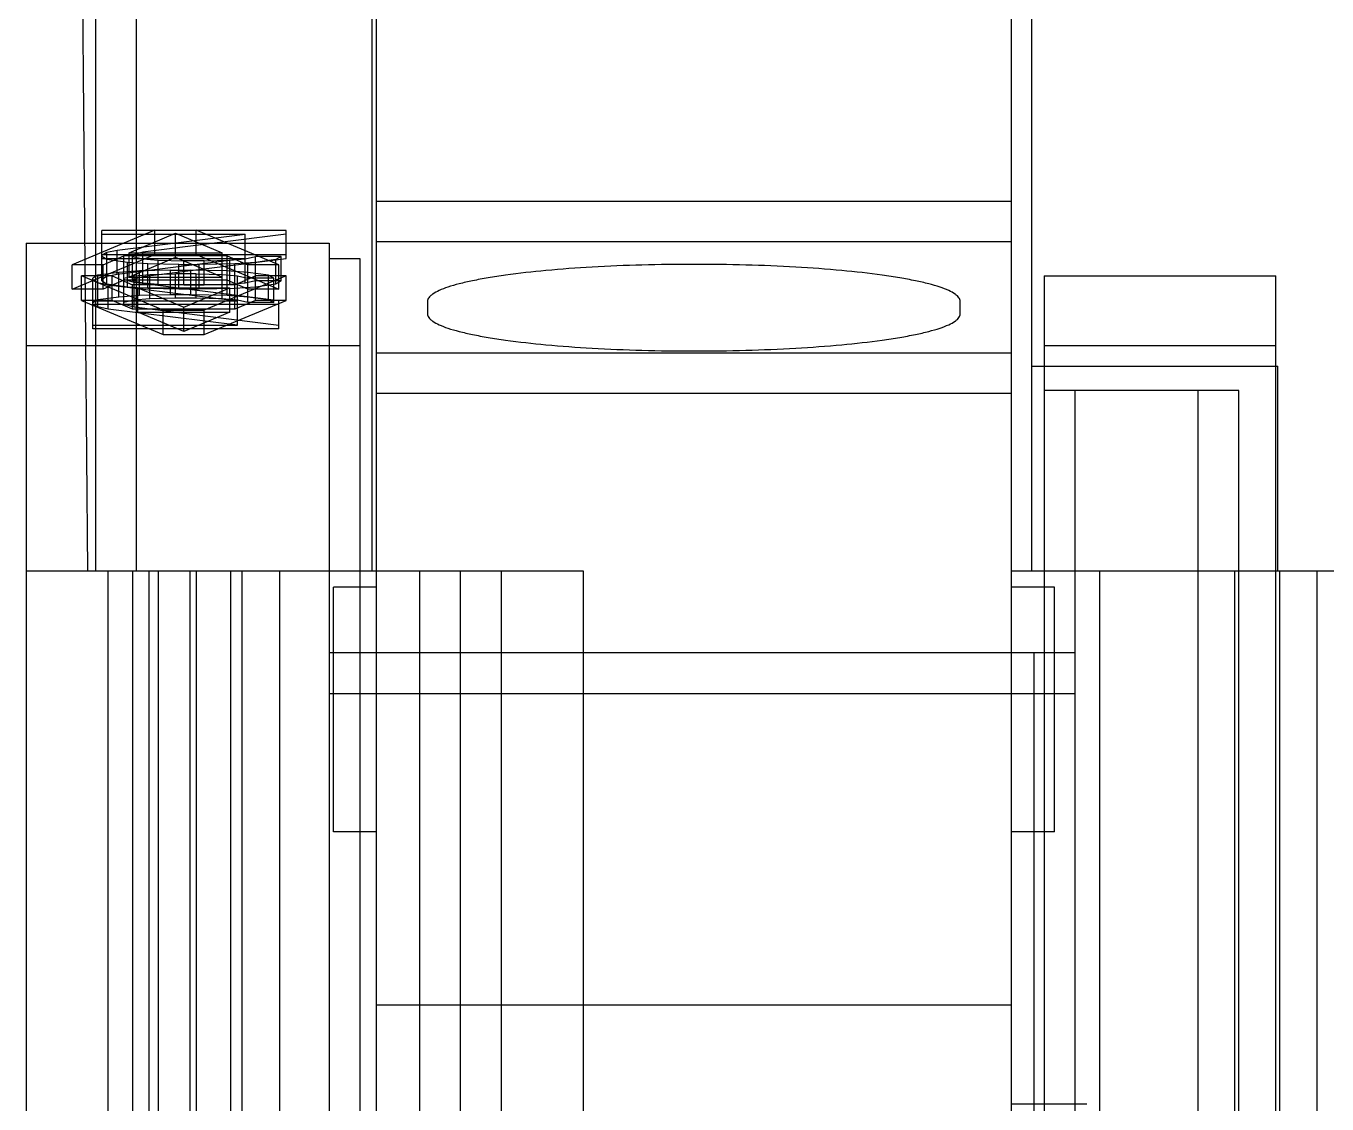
# Model space of a CAD drawing. Header units: millimetres. Extents: x 12 to 87, y 10 to 126.
# Drawn here: x 11.92 to 27.79, y 50.85 to 64.01 of the extents above; entities that cross this region are included whole.
import ezdxf

# ---------------------------------------------------------------- set-up
doc = ezdxf.new("R2010")
doc.units = ezdxf.units.MM
doc.header["$LTSCALE"] = 8.881126
doc.layers.get('0').update_dxf_attribs({"linetype": 'CONTINUOUS'})

msp = doc.modelspace()

# ---------------------------------------------------------------- linework, layer by layer
at = {"color": 7}
for p, q in [((12.674, 57.356), (12.168, 115.356)), ((12.768, 57.356), (12.768, 115.222)), ((13.268, 57.356), (13.268, 114.356)), ((16.193, 50.556), (16.193, 74.356)), ((23.943, 50.556), (23.943, 74.356)), ((16.143, 57.356), (16.143, 73.516)), ((24.193, 57.356), (24.193, 73.516)), ((16.193, 61.866), (23.943, 61.866)), ((13.49, 61.513), (12.481, 61.092)), ((12.843, 60.894), (12.843, 61.511)), ((15.093, 61.511), (12.843, 61.511)), ((12.843, 61.467), (14.593, 61.467)), ((13.031, 61.271), (14.593, 61.467)), ((13.175, 61.236), (13.742, 61.478)), ((15.093, 61.467), (13.343, 61.245)), ((13.49, 61.216), (13.49, 61.513)), ((13.49, 61.513), (13.994, 61.513)), ((13.742, 61.181), (13.742, 61.478)), ((13.742, 61.478), (14.31, 61.236)), ((13.994, 61.216), (13.994, 61.513)), ((15.003, 61.092), (13.994, 61.513)), ((14.593, 61.17), (14.593, 61.467)), ((15.093, 61.17), (15.093, 61.511)), ((11.918, 61.356), (11.918, 57.356)), ((11.918, 61.356), (15.618, 61.356)), ((15.618, 61.356), (15.618, 39.256)), ((23.943, 61.371), (16.193, 61.371)), ((12.481, 60.795), (13.49, 61.216)), ((12.843, 61.209), (12.906, 61.245)), ((15.093, 61.214), (12.843, 61.214)), ((12.906, 61.156), (12.843, 61.191)), ((12.843, 61.17), (14.593, 61.17)), ((12.859, 61.092), (13.112, 61.2)), ((12.906, 61.245), (13.031, 61.271)), ((12.906, 60.859), (12.906, 61.245)), ((13.156, 61.12), (12.906, 61.156)), ((13.031, 60.974), (13.031, 61.271)), ((14.593, 61.17), (13.031, 60.974)), ((13.112, 60.613), (13.112, 61.2)), ((14.373, 61.2), (13.112, 61.2)), ((13.156, 60.823), (13.156, 61.12)), ((13.406, 61.103), (13.156, 61.12)), ((13.175, 60.939), (13.175, 61.236)), ((13.175, 61.236), (14.31, 61.236)), ((13.742, 61.181), (13.175, 60.939)), ((13.343, 61.245), (13.218, 61.209)), ((13.218, 60.894), (13.218, 61.209)), ((13.218, 61.191), (13.343, 61.165)), ((13.343, 60.868), (13.343, 61.245)), ((13.343, 60.948), (15.093, 61.17)), ((13.343, 61.165), (13.531, 61.147)), ((13.49, 61.216), (13.994, 61.216)), ((13.531, 60.85), (13.531, 61.147)), ((13.531, 61.147), (13.843, 61.138)), ((14.31, 60.939), (13.742, 61.181)), ((13.843, 60.841), (13.843, 61.138)), ((14.093, 61.138), (13.843, 61.138)), ((13.994, 61.216), (15.003, 60.795)), ((14.093, 61.138), (14.406, 61.147)), ((14.093, 60.841), (14.093, 61.138)), ((14.31, 60.676), (14.31, 61.236)), ((14.373, 60.72), (14.373, 61.2)), ((14.373, 61.2), (14.625, 61.092)), ((14.406, 61.147), (14.593, 61.165)), ((14.406, 60.85), (14.406, 61.147)), ((14.718, 61.12), (14.468, 61.103)), ((14.593, 61.165), (14.718, 61.191)), ((14.593, 60.868), (14.593, 61.165)), ((14.718, 60.657), (14.718, 61.191)), ((15.031, 61.191), (14.718, 61.191)), ((14.968, 61.156), (14.718, 61.12)), ((15.031, 61.191), (14.968, 61.156)), ((14.968, 60.859), (14.968, 61.156)), ((15.031, 60.894), (15.031, 61.191)), ((15.618, 61.169), (15.993, 61.169)), ((15.993, 61.169), (15.993, 39.256)), ((12.481, 60.795), (12.481, 61.092)), ((12.859, 61.092), (12.481, 61.092)), ((12.796, 60.964), (12.733, 60.928)), ((13.049, 60.999), (12.796, 60.964)), ((12.796, 60.577), (12.796, 60.964)), ((12.859, 60.795), (12.859, 61.092)), ((13.031, 60.974), (12.906, 60.948)), ((13.301, 61.017), (13.049, 60.999)), ((13.049, 60.702), (13.049, 60.999)), ((13.238, 60.955), (13.427, 60.973)), ((13.679, 61.026), (13.301, 61.017)), ((13.301, 60.72), (13.301, 61.017)), ((13.406, 60.806), (13.406, 61.103)), ((13.781, 61.094), (13.406, 61.103)), ((13.427, 60.973), (13.742, 60.982)), ((13.427, 60.676), (13.427, 60.973)), ((13.679, 60.729), (13.679, 61.026)), ((13.679, 61.026), (13.931, 61.026)), ((13.742, 60.684), (13.742, 60.982)), ((13.994, 60.982), (13.742, 60.982)), ((13.781, 60.797), (13.781, 61.094)), ((13.781, 61.094), (14.031, 61.094)), ((13.931, 60.729), (13.931, 61.026)), ((14.373, 61.017), (13.931, 61.026)), ((13.994, 60.684), (13.994, 60.982)), ((13.994, 60.982), (14.31, 60.973)), ((14.468, 61.103), (14.031, 61.094)), ((14.031, 60.797), (14.031, 61.094)), ((14.31, 60.973), (14.499, 60.955)), ((14.625, 60.999), (14.373, 61.017)), ((14.468, 60.551), (14.468, 61.103)), ((14.625, 60.631), (14.625, 61.092)), ((15.003, 61.092), (14.625, 61.092)), ((14.877, 60.964), (14.625, 60.999)), ((14.877, 60.667), (14.877, 60.964)), ((14.94, 60.928), (14.877, 60.964)), ((15.003, 60.795), (15.003, 61.092)), ((12.593, 60.657), (12.593, 60.955)), ((13.593, 60.537), (12.593, 60.955)), ((12.968, 60.955), (12.593, 60.955)), ((12.733, 60.308), (12.733, 60.928)), ((12.733, 60.91), (12.796, 60.874)), ((12.796, 60.874), (12.922, 60.847)), ((12.906, 60.948), (12.843, 60.912)), ((12.843, 60.894), (12.906, 60.859)), ((13.112, 60.903), (12.859, 60.795)), ((12.906, 60.859), (13.156, 60.823)), ((12.922, 60.55), (12.922, 60.847)), ((12.922, 60.847), (14.499, 60.65)), ((12.968, 60.657), (12.968, 60.955)), ((12.968, 60.955), (13.218, 60.848)), ((13.112, 60.928), (13.238, 60.955)), ((13.238, 60.874), (13.112, 60.91)), ((14.373, 60.903), (13.112, 60.903)), ((13.156, 60.823), (13.406, 60.806)), ((13.175, 60.939), (14.31, 60.939)), ((13.218, 60.912), (13.343, 60.948)), ((13.343, 60.868), (13.218, 60.894)), ((13.218, 60.551), (13.218, 60.848)), ((14.468, 60.848), (13.218, 60.848)), ((13.238, 60.577), (13.238, 60.955)), ((15.003, 60.65), (13.238, 60.874)), ((13.281, 60.515), (13.281, 60.812)), ((13.281, 60.812), (13.843, 60.573)), ((13.281, 60.812), (14.406, 60.812)), ((13.531, 60.85), (13.343, 60.868)), ((13.406, 60.806), (13.781, 60.797)), ((13.843, 60.841), (13.531, 60.85)), ((14.093, 60.841), (13.843, 60.841)), ((13.843, 60.573), (14.406, 60.812)), ((14.031, 60.797), (14.468, 60.806)), ((15.093, 60.955), (14.093, 60.537)), ((14.406, 60.85), (14.093, 60.841)), ((14.625, 60.795), (14.373, 60.903)), ((14.593, 60.868), (14.406, 60.85)), ((14.406, 60.515), (14.406, 60.812)), ((14.468, 60.848), (14.718, 60.955)), ((14.468, 60.806), (14.718, 60.823)), ((14.499, 60.658), (14.499, 60.955)), ((14.499, 60.955), (14.625, 60.928)), ((14.718, 60.894), (14.593, 60.868)), ((14.94, 60.928), (14.625, 60.928)), ((15.093, 60.955), (14.718, 60.955)), ((15.031, 60.894), (14.718, 60.894)), ((14.718, 60.823), (14.968, 60.859)), ((14.94, 60.631), (14.94, 60.928)), ((14.968, 60.859), (15.031, 60.894)), ((15.093, 60.657), (15.093, 60.955)), ((24.343, 60.956), (24.343, 39.256)), ((24.343, 60.956), (27.168, 60.956)), ((27.168, 38.256), (27.168, 60.956)), ((12.859, 60.795), (12.481, 60.795)), ((12.593, 60.657), (13.593, 60.24)), ((12.968, 60.657), (12.593, 60.657)), ((12.733, 60.631), (12.796, 60.667)), ((12.733, 60.65), (14.499, 60.65)), ((12.796, 60.667), (13.049, 60.702)), ((13.218, 60.551), (12.968, 60.657)), ((13.049, 60.702), (13.301, 60.72)), ((13.238, 60.658), (13.112, 60.631)), ((13.427, 60.676), (13.238, 60.658)), ((13.301, 60.72), (13.679, 60.729)), ((13.742, 60.684), (13.427, 60.676)), ((13.679, 60.729), (13.931, 60.729)), ((13.994, 60.684), (13.742, 60.684)), ((13.781, 60.797), (14.031, 60.797)), ((13.931, 60.729), (14.373, 60.72)), ((14.31, 60.676), (13.994, 60.684)), ((14.093, 60.24), (15.093, 60.657)), ((14.499, 60.658), (14.31, 60.676)), ((14.373, 60.72), (14.625, 60.702)), ((14.718, 60.657), (14.468, 60.551)), ((14.625, 60.631), (14.499, 60.658)), ((14.499, 60.353), (14.499, 60.65)), ((15.003, 60.795), (14.625, 60.795)), ((14.625, 60.702), (14.877, 60.667)), ((15.093, 60.657), (14.718, 60.657)), ((14.877, 60.667), (14.94, 60.631)), ((15.003, 60.308), (15.003, 60.65)), ((16.818, 60.645), (16.818, 60.492)), ((23.318, 60.492), (23.318, 60.645)), ((12.796, 60.577), (12.733, 60.613)), ((15.003, 60.605), (12.733, 60.605)), ((12.922, 60.55), (12.796, 60.577)), ((14.499, 60.353), (12.922, 60.55)), ((13.112, 60.613), (13.238, 60.577)), ((14.468, 60.551), (13.218, 60.551)), ((13.238, 60.577), (15.003, 60.353)), ((13.843, 60.276), (13.281, 60.515)), ((13.281, 60.515), (14.406, 60.515)), ((13.593, 60.24), (13.593, 60.537)), ((13.593, 60.537), (14.093, 60.537)), ((13.843, 60.276), (13.843, 60.573)), ((14.406, 60.515), (13.843, 60.276)), ((14.093, 60.24), (14.093, 60.537)), ((14.94, 60.631), (14.625, 60.631)), ((12.733, 60.353), (14.499, 60.353)), ((15.003, 60.308), (12.733, 60.308)), ((13.593, 60.24), (14.093, 60.24)), ((15.993, 60.101), (11.918, 60.101)), ((16.193, 60.016), (23.943, 60.016)), ((27.168, 60.101), (24.343, 60.101)), ((24.193, 59.856), (27.193, 59.856)), ((27.193, 57.356), (27.193, 59.856)), ((26.718, 59.556), (24.343, 59.556)), ((24.718, 59.556), (24.718, 18.256)), ((26.218, 59.556), (26.218, 46.856)), ((26.718, 46.856), (26.718, 59.556)), ((23.943, 59.521), (16.193, 59.521)), ((11.918, 57.356), (11.918, 15.756)), ((11.918, 57.356), (16.193, 57.356)), ((12.918, 57.356), (12.918, 15.256)), ((13.218, 57.356), (13.218, 47.356)), ((13.418, 57.356), (13.418, 18.256)), ((13.531, 57.356), (13.531, 20.356)), ((13.918, 57.356), (13.918, 17.756)), ((13.994, 57.356), (13.994, 20.356)), ((14.418, 17.756), (14.418, 57.356)), ((14.55, 57.356), (14.55, 20.356)), ((15.013, 57.356), (15.013, 20.356)), ((16.193, 57.356), (18.718, 57.356)), ((16.718, 57.356), (16.718, 14.956)), ((17.218, 47.125), (17.218, 57.356)), ((17.718, 57.356), (17.718, 17.756)), ((18.718, 57.356), (18.718, 18.256)), ((23.943, 57.356), (53.618, 57.356)), ((25.018, 57.356), (25.018, 9.756)), ((26.668, 45.856), (26.668, 57.356)), ((27.218, 46.356), (27.218, 57.356)), ((27.668, 57.356), (27.668, 46.356)), ((15.668, 54.171), (15.668, 57.156)), ((16.193, 57.156), (15.668, 57.156)), ((24.468, 57.156), (23.943, 57.156)), ((24.468, 54.171), (24.468, 57.156)), ((24.718, 56.356), (15.618, 56.356)), ((24.218, 17.756), (24.218, 56.356)), ((24.718, 55.856), (15.618, 55.856)), ((16.193, 54.171), (15.668, 54.171)), ((24.468, 54.171), (23.943, 54.171)), ((23.943, 52.056), (16.193, 52.056)), ((23.943, 50.85), (24.862, 50.85))]:
    msp.add_line(p, q, dxfattribs=at)
for points, knots in [([(20.068, 61.097), (19.857, 61.097), (19.442, 61.092), (18.84, 61.067), (18.285, 61.027), (17.862, 60.98), (17.563, 60.934), (17.374, 60.899), (17.21, 60.862), (17.073, 60.823), (16.965, 60.782), (16.894, 60.745), (16.854, 60.713), (16.834, 60.691), (16.821, 60.669), (16.818, 60.653), (16.818, 60.645)], [0, 0, 0, 0, 0.189845, 0.372582, 0.541263, 0.689683, 0.754567, 0.812441, 0.862844, 0.905403, 0.939922, 0.966472, 0.97694, 0.985757, 0.993261, 1, 1, 1, 1]), ([(23.318, 60.645), (23.318, 60.653), (23.315, 60.669), (23.302, 60.691), (23.282, 60.713), (23.242, 60.745), (23.171, 60.782), (23.063, 60.823), (22.926, 60.862), (22.762, 60.899), (22.573, 60.934), (22.274, 60.98), (21.851, 61.027), (21.296, 61.067), (20.694, 61.092), (20.279, 61.097), (20.068, 61.097)], [0, 0, 0, 0, 0.006739, 0.014243, 0.02306, 0.033528, 0.060078, 0.094597, 0.137156, 0.187559, 0.245433, 0.310317, 0.458737, 0.627418, 0.810155, 1, 1, 1, 1]), ([(16.818, 60.492), (16.818, 60.484), (16.821, 60.469), (16.834, 60.446), (16.854, 60.424), (16.894, 60.392), (16.965, 60.355), (17.073, 60.314), (17.21, 60.275), (17.374, 60.238), (17.563, 60.203), (17.862, 60.157), (18.285, 60.111), (18.84, 60.07), (19.442, 60.045), (19.857, 60.04), (20.068, 60.04)], [0, 0, 0, 0, 0.006739, 0.014243, 0.02306, 0.033528, 0.060078, 0.094597, 0.137156, 0.187559, 0.245433, 0.310317, 0.458737, 0.627418, 0.810155, 1, 1, 1, 1]), ([(20.068, 60.04), (20.279, 60.04), (20.694, 60.045), (21.296, 60.07), (21.851, 60.111), (22.274, 60.157), (22.573, 60.203), (22.762, 60.238), (22.926, 60.275), (23.063, 60.314), (23.171, 60.355), (23.242, 60.392), (23.282, 60.424), (23.302, 60.446), (23.315, 60.469), (23.318, 60.484), (23.318, 60.492)], [0, 0, 0, 0, 0.189845, 0.372582, 0.541263, 0.689683, 0.754567, 0.812441, 0.862844, 0.905403, 0.939922, 0.966472, 0.97694, 0.985757, 0.993261, 1, 1, 1, 1])]:
    msp.add_open_spline(points, degree=3, knots=knots, dxfattribs=at)

doc.saveas('drawing.dxf')
